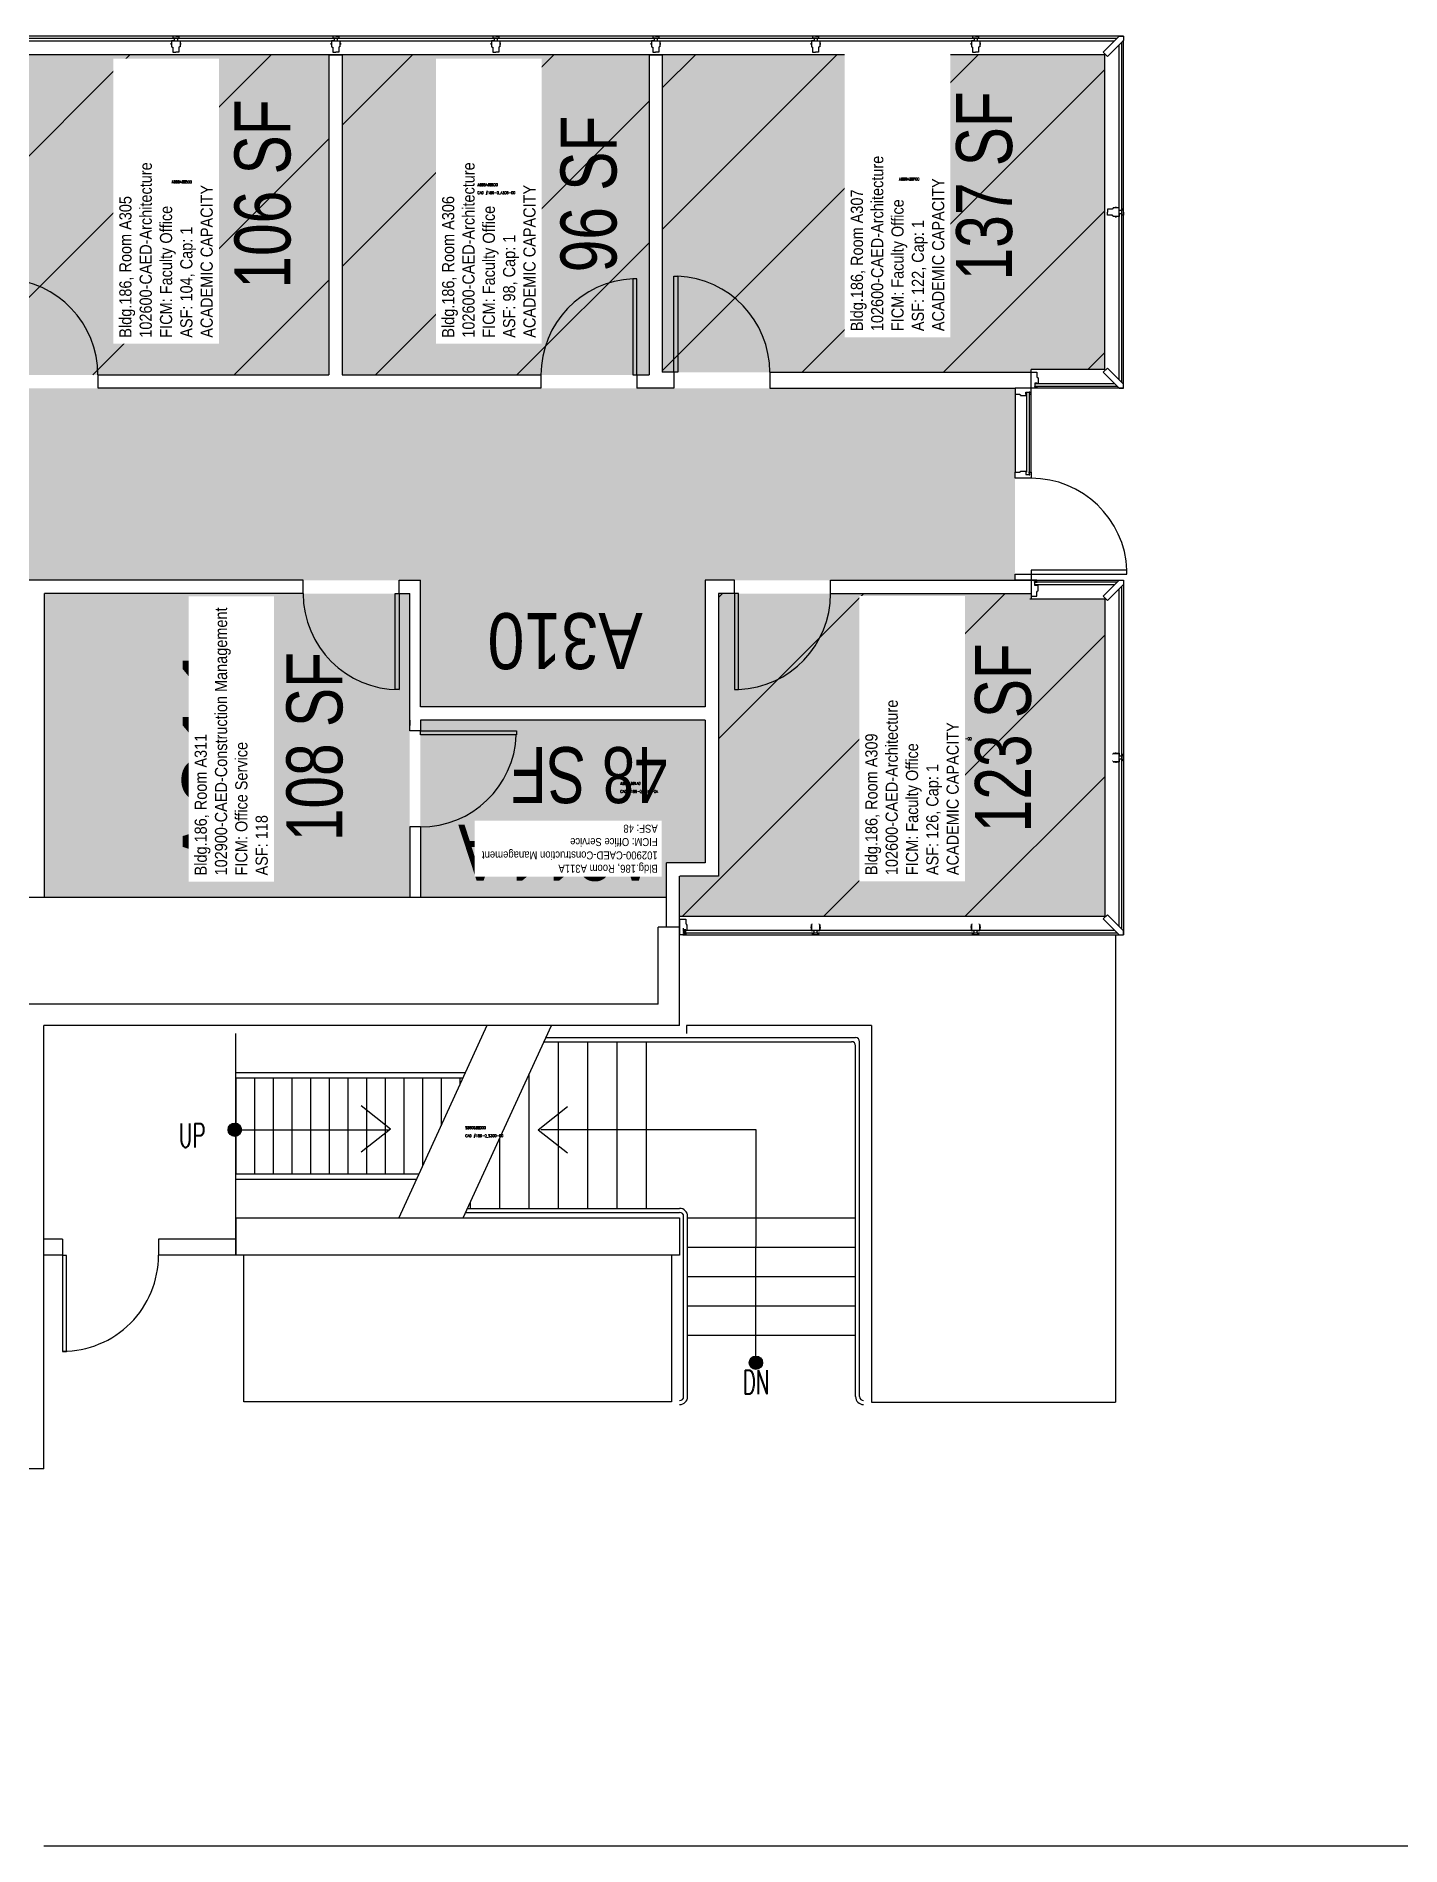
# Model space of a CAD drawing. Header units: inches. Extents: x -16 to 4862, y -246 to 5624.
# Drawn here: x 1912 to 2424, y 851 to 1530 of the extents above; entities that cross this region are included whole.
import ezdxf
from ezdxf.enums import TextEntityAlignment as Align

# ---------------------------------------------------------------- set-up
doc = ezdxf.new("R2010")
doc.units = ezdxf.units.IN
doc.header["$LTSCALE"] = 10
doc.header["$MEASUREMENT"] = 0
for name, color, linetype in [('A-DOOR', 2, 'CONTINUOUS'), ('A-FLOR', 3, 'CONTINUOUS'), ('A-GLAZ', 1, 'CONTINUOUS'), ('A-GLAZ-SILL', 2, 'CONTINUOUS'), ('A-IDEN-CNUM', 7, 'CONTINUOUS'), ('A-IDEN-RNUM', 7, 'CONTINUOUS'), ('A-IDEN-SNUM', 4, 'CONTINUOUS'), ('A-IDEN-TEXT', 4, 'CONTINUOUS'), ('A-IDEN-VNUM', 4, 'CONTINUOUS'), ('A-WALL', 5, 'CONTINUOUS'), ('AREA-TEXT', 3, 'CONTINUOUS'), ('Rooms-Capacity', 4, 'CONTINUOUS'), ('Rooms-Category-Color', 7, 'CONTINUOUS'), ('Rooms-College-Color', 7, 'CONTINUOUS'), ('Rooms-Department-Color', 7, 'CONTINUOUS'), ('Rooms-Division-Color', 7, 'CONTINUOUS'), ('Rooms-Information', 7, 'CONTINUOUS')]:
    doc.layers.add(name, color=color, linetype=linetype)
doc.styles.add('AREA', font='arial.ttf', dxfattribs={"width": 0.75, "height": 24})
doc.styles.add('NOTE', font='simplex.shx', dxfattribs={"width": 0.6})
doc.styles.add('ROOMSNUMBER', font='TXT.SHX', dxfattribs={"height": 1})
doc.styles.add('ROOMVNUMBER', font='arial.ttf', dxfattribs={"width": 0.85, "height": 30})

msp = doc.modelspace()

# ---------------------------------------------------------------- hatches: boundary and pattern name
at = {"layer": 'A-FLOR'}
h = msp.add_hatch(color=256, dxfattribs=at)
edge = h.paths.add_edge_path()
edge.add_arc((1986.27, 1119.63), 2.5, 0, 360)
h = msp.add_hatch(color=256, dxfattribs=at)
edge = h.paths.add_edge_path()
edge.add_arc((2181.74, 1032.27), 2.5, 0, 360)
at = {"layer": 'Rooms-Capacity'}
h = msp.add_hatch(dxfattribs=at)
h.set_pattern_fill('ANSI31', color=256, scale=300, style=0)
h.paths.add_polyline_path([(1894.64, 1402.63), (1894.64, 1522.63), (2021.64, 1522.63), (2021.64, 1402.63)])
h = msp.add_hatch(dxfattribs=at)
h.set_pattern_fill('ANSI31', color=256, scale=300, style=0)
h.paths.add_polyline_path([(2026.73, 1402.63), (2026.73, 1522.63), (2141.64, 1522.63), (2141.64, 1402.63)])
h = msp.add_hatch(dxfattribs=at)
h.set_pattern_fill('ANSI31', color=256, scale=300, style=0)
h.paths.add_polyline_path([(2146.64, 1522.64), (2146.64, 1403.63), (2284.93, 1403.6), (2284.93, 1404.63), (2312.64, 1404.63), (2312.64, 1522.64)])
h = msp.add_hatch(dxfattribs=at)
h.set_pattern_fill('ANSI31', color=256, scale=300, style=0)
h.paths.add_polyline_path([(2167.76, 1320.63), (2167.76, 1214.63), (2153.16, 1214.63), (2153.18, 1199.63), (2312.64, 1199.63), (2312.64, 1318.63), (2284.93, 1318.63), (2284.93, 1320.63)])
at = {"layer": 'Rooms-Category-Color', "true_color": 0xfa9ba3}
for points in [[(1894.64, 1402.63), (1894.64, 1522.63), (2021.64, 1522.63), (2021.64, 1402.63)], [(2026.73, 1402.63), (2026.73, 1522.63), (2141.64, 1522.63), (2141.64, 1402.63)], [(2146.64, 1522.64), (2146.64, 1403.63), (2284.93, 1403.6), (2284.93, 1404.63), (2312.64, 1404.63), (2312.64, 1522.64)], [(1914.89, 1320.63), (2051.89, 1320.63), (2051.89, 1206.63), (1914.89, 1206.63)], [(2167.76, 1320.63), (2167.76, 1214.63), (2153.16, 1214.63), (2153.18, 1199.63), (2312.64, 1199.63), (2312.64, 1318.63), (2284.93, 1318.63), (2284.93, 1320.63)], [(2055.89, 1273.12), (2055.89, 1206.63), (2148.2, 1206.63), (2148.2, 1219.63), (2162.76, 1219.63), (2162.76, 1273.12)]]:
    msp.add_hatch(color=241, dxfattribs=at).paths.add_polyline_path(points)
at = {"layer": 'Rooms-Category-Color', "true_color": 0xadadad}
msp.add_hatch(color=253, dxfattribs=at).paths.add_polyline_path([(1758.58, 1397.63), (1709.64, 1348.7), (1709.64, 1034.41), (1781.64, 1034.41), (1781.64, 1325.63), (2055.89, 1325.63), (2055.89, 1278.12), (2162.76, 1278.12), (2162.76, 1325.63), (2278.93, 1325.63), (2278.93, 1397.63)])
at = {"layer": 'Rooms-College-Color', "true_color": 0xe3f498}
for points in [[(1894.64, 1402.63), (1894.64, 1522.63), (2021.64, 1522.63), (2021.64, 1402.63)], [(2026.73, 1402.63), (2026.73, 1522.63), (2141.64, 1522.63), (2141.64, 1402.63)], [(2146.64, 1522.64), (2146.64, 1403.63), (2284.93, 1403.6), (2284.93, 1404.63), (2312.64, 1404.63), (2312.64, 1522.64)], [(1914.89, 1320.63), (2051.89, 1320.63), (2051.89, 1206.63), (1914.89, 1206.63)], [(2167.76, 1320.63), (2167.76, 1214.63), (2153.16, 1214.63), (2153.18, 1199.63), (2312.64, 1199.63), (2312.64, 1318.63), (2284.93, 1318.63), (2284.93, 1320.63)], [(2055.89, 1273.12), (2055.89, 1206.63), (2148.2, 1206.63), (2148.2, 1219.63), (2162.76, 1219.63), (2162.76, 1273.12)]]:
    msp.add_hatch(color=61, dxfattribs=at).paths.add_polyline_path(points)
at = {"layer": 'Rooms-College-Color', "true_color": 0xadadad}
msp.add_hatch(color=253, dxfattribs=at).paths.add_polyline_path([(1758.58, 1397.63), (1709.64, 1348.7), (1709.64, 1034.41), (1781.64, 1034.41), (1781.64, 1325.63), (2055.89, 1325.63), (2055.89, 1278.12), (2162.76, 1278.12), (2162.76, 1325.63), (2278.93, 1325.63), (2278.93, 1397.63)])
at = {"layer": 'Rooms-Department-Color', "true_color": 0xe3f498}
for points in [[(1894.64, 1402.63), (1894.64, 1522.63), (2021.64, 1522.63), (2021.64, 1402.63)], [(2026.73, 1402.63), (2026.73, 1522.63), (2141.64, 1522.63), (2141.64, 1402.63)], [(2146.64, 1522.64), (2146.64, 1403.63), (2284.93, 1403.6), (2284.93, 1404.63), (2312.64, 1404.63), (2312.64, 1522.64)], [(1914.89, 1320.63), (2051.89, 1320.63), (2051.89, 1206.63), (1914.89, 1206.63)], [(2167.76, 1320.63), (2167.76, 1214.63), (2153.16, 1214.63), (2153.18, 1199.63), (2312.64, 1199.63), (2312.64, 1318.63), (2284.93, 1318.63), (2284.93, 1320.63)], [(2055.89, 1273.12), (2055.89, 1206.63), (2148.2, 1206.63), (2148.2, 1219.63), (2162.76, 1219.63), (2162.76, 1273.12)]]:
    msp.add_hatch(color=61, dxfattribs=at).paths.add_polyline_path(points)
at = {"layer": 'Rooms-Department-Color', "true_color": 0xacacac}
msp.add_hatch(color=253, dxfattribs=at).paths.add_polyline_path([(1758.58, 1397.63), (1709.64, 1348.7), (1709.64, 1034.41), (1781.64, 1034.41), (1781.64, 1325.63), (2055.89, 1325.63), (2055.89, 1278.12), (2162.76, 1278.12), (2162.76, 1325.63), (2278.93, 1325.63), (2278.93, 1397.63)])
at = {"layer": 'Rooms-Division-Color', "true_color": 0xe3f498}
for points in [[(1894.64, 1402.63), (1894.64, 1522.63), (2021.64, 1522.63), (2021.64, 1402.63)], [(2026.73, 1402.63), (2026.73, 1522.63), (2141.64, 1522.63), (2141.64, 1402.63)], [(2146.64, 1522.64), (2146.64, 1403.63), (2284.93, 1403.6), (2284.93, 1404.63), (2312.64, 1404.63), (2312.64, 1522.64)], [(1914.89, 1320.63), (2051.89, 1320.63), (2051.89, 1206.63), (1914.89, 1206.63)], [(2167.76, 1320.63), (2167.76, 1214.63), (2153.16, 1214.63), (2153.18, 1199.63), (2312.64, 1199.63), (2312.64, 1318.63), (2284.93, 1318.63), (2284.93, 1320.63)], [(2055.89, 1273.12), (2055.89, 1206.63), (2148.2, 1206.63), (2148.2, 1219.63), (2162.76, 1219.63), (2162.76, 1273.12)]]:
    msp.add_hatch(color=61, dxfattribs=at).paths.add_polyline_path(points)
at = {"layer": 'Rooms-Division-Color', "true_color": 0xadadad}
msp.add_hatch(color=253, dxfattribs=at).paths.add_polyline_path([(1758.58, 1397.63), (1709.64, 1348.7), (1709.64, 1034.41), (1781.64, 1034.41), (1781.64, 1325.63), (2055.89, 1325.63), (2055.89, 1278.12), (2162.76, 1278.12), (2162.76, 1325.63), (2278.93, 1325.63), (2278.93, 1397.63)])

# ---------------------------------------------------------------- linework, layer by layer
at = {"layer": 'A-DOOR'}
for p, q in [((2137.1, 1438.63), (2135.6, 1438.63)), ((2135.6, 1438.63), (2135.6, 1402.63)), ((2137.1, 1402.63), (2137.1, 1438.63)), ((2150.96, 1403.63), (2150.96, 1439.63)), ((2150.96, 1439.63), (2152.46, 1439.63)), ((2152.46, 1439.63), (2152.46, 1403.63)), ((2135.6, 1402.63), (2137.1, 1402.63)), ((2152.46, 1403.63), (2150.96, 1403.63)), ((2320.93, 1329.39), (2284.93, 1329.39)), ((2284.93, 1329.39), (2284.93, 1327.89)), ((2284.93, 1327.89), (2320.93, 1327.89)), ((2320.93, 1327.89), (2320.93, 1329.39)), ((2046.41, 1284.63), (2046.41, 1320.63)), ((2046.41, 1320.63), (2047.91, 1320.63)), ((2047.91, 1320.63), (2047.91, 1284.63)), ((2173.76, 1320.63), (2173.76, 1284.63)), ((2175.26, 1320.63), (2173.76, 1320.63)), ((2175.26, 1284.63), (2175.26, 1320.63)), ((2047.91, 1284.63), (2046.41, 1284.63)), ((2173.76, 1284.63), (2175.26, 1284.63)), ((2055.89, 1269.12), (2091.89, 1269.12)), ((2055.89, 1267.62), (2055.89, 1269.12)), ((2091.89, 1269.12), (2091.89, 1267.62)), ((2091.89, 1267.62), (2055.89, 1267.62)), ((1921.64, 1072.51), (1921.64, 1036.51)), ((1923.14, 1072.51), (1921.64, 1072.51)), ((1923.14, 1036.51), (1923.14, 1072.51)), ((1921.64, 1036.51), (1923.14, 1036.51))]:
    msp.add_line(p, q, dxfattribs=at)
for centre, radius, start, end in [((1898.89, 1402.61), 36.06, 0.03997, 87.52228), ((2137.09, 1402.64), 35.99, 92.37406, 180.00622), ((2150.9, 1403.61), 36.06, 0.03759, 87.52466), ((2284.91, 1327.83), 36.06, 2.47772, 89.96003), ((2047.91, 1320.63), 36, 180, 270), ((2173.77, 1320.63), 35.99, 272.37205, 0.00823), ((2055.9, 1269.11), 35.99, 269.99378, 357.62594), ((1921.71, 1072.49), 35.94, 269.89954, 0.04294)]:
    msp.add_arc(centre, radius, start, end, dxfattribs=at)
at = {"layer": 'A-FLOR'}
for p, q in [((2316.62, 1192.63), (2316.62, 1017.4)), ((1986.64, 1086.63), (1986.64, 1155.63)), ((2080.87, 1158.63), (2047.78, 1086.63)), ((2071.97, 1086.63), (2105.07, 1158.63)), ((2103, 1154.13), (2219.14, 1154.13)), ((2225.14, 1158.63), (2155.65, 1158.63)), ((2155.65, 1158.63), (2155.65, 1155.63)), ((2225.14, 1158.63), (2225.14, 1017.4)), ((2102.31, 1152.63), (2217.64, 1152.63)), ((2107.64, 1090.13), (2107.64, 1152.63)), ((2118.64, 1090.13), (2118.64, 1152.63)), ((2129.64, 1090.13), (2129.64, 1152.63)), ((2140.64, 1090.13), (2140.64, 1152.63)), ((2219.14, 1019.55), (2219.14, 1151.13)), ((2220.64, 1019.55), (2220.64, 1152.63)), ((1986.64, 1141.13), (2072.83, 1141.13)), ((2096.64, 1090.13), (2096.64, 1140.3)), ((1986.64, 1139.13), (2071.91, 1139.13)), ((1986.64, 1139.13), (1986.64, 1103.13)), ((1993.64, 1139.13), (1993.64, 1103.13)), ((2000.64, 1139.13), (2000.64, 1103.13)), ((2007.64, 1139.13), (2007.64, 1103.13)), ((2014.64, 1139.13), (2014.64, 1103.13)), ((2021.64, 1139.13), (2021.64, 1103.13)), ((2028.64, 1139.13), (2028.64, 1103.13)), ((2035.64, 1139.13), (2035.64, 1103.13)), ((2042.64, 1139.13), (2042.64, 1103.13)), ((2049.64, 1139.13), (2049.64, 1103.13)), ((2056.64, 1139.13), (2056.64, 1105.92)), ((2063.64, 1139.13), (2063.64, 1121.1)), ((2070.64, 1139.13), (2070.64, 1136.38)), ((2044.64, 1119.88), (2033.64, 1128.58)), ((2100.01, 1119.63), (2111.01, 1128.33)), ((1986.64, 1119.63), (2044.33, 1119.63)), ((2044.64, 1119.88), (2033.64, 1111.18)), ((2100.01, 1119.63), (2111.01, 1110.93)), ((2181.78, 1119.63), (2101.04, 1119.63)), ((2181.74, 1032.27), (2181.78, 1119.63)), ((2085.64, 1090.13), (2085.64, 1116.5)), ((1986.64, 1103.13), (2055.33, 1103.13)), ((1986.64, 1101.13), (2054.41, 1101.13)), ((2074.64, 1090.13), (2074.64, 1092.47)), ((1986.64, 1086.63), (1986.64, 1072.63)), ((2072.89, 1088.63), (2153.14, 1088.63)), ((2073.57, 1090.13), (2153.14, 1090.13)), ((2154.64, 1019.55), (2154.64, 1087.13)), ((2156.14, 1019.55), (2156.14, 1087.13)), ((2156.14, 1086.63), (2219.14, 1086.63)), ((1989.65, 1017.63), (1989.64, 1072.63)), ((2150.14, 1072.63), (2150.14, 1017.63)), ((2156.14, 1075.63), (2219.14, 1075.63)), ((2156.14, 1064.63), (2219.14, 1064.63)), ((2156.14, 1053.63), (2219.14, 1053.63)), ((2156.14, 1042.63), (2219.14, 1042.63)), ((2150.14, 1017.63), (1989.65, 1017.63)), ((2225.14, 1017.4), (2316.62, 1017.4)), ((1914.64, 851.12), (2447.67, 851.12))]:
    msp.add_line(p, q, dxfattribs=at)
for centre in [(1986.27, 1119.63), (2181.74, 1032.27)]:
    msp.add_circle(centre, 2.5, dxfattribs=at)
for centre, radius, start, end in [((2219.14, 1152.63), 1.5, 0, 90), ((2217.64, 1151.13), 1.5, 0, 90), ((2153.14, 1087.13), 3, 360, 90), ((2153.14, 1087.13), 1.5, 360, 90), ((2153.14, 1019.55), 1.5, 270, 360), ((2153.14, 1019.55), 3, 270, 360), ((2222.14, 1019.55), 3, 180, 270), ((2222.14, 1019.55), 1.5, 180, 270)]:
    msp.add_arc(centre, radius, start, end, dxfattribs=at)
at = {"layer": 'A-GLAZ'}
for p, q in [((2319.61, 1529.63), (1555.65, 1529.63)), ((1555.65, 1527.98), (2316.27, 1527.9)), ((2319.64, 1397.63), (2319.64, 1528.12)), ((2312.64, 1522.64), (1906.64, 1522.63)), ((2312.64, 1404.63), (2312.64, 1522.64)), ((2317.96, 1400.9), (2317.96, 1526.39)), ((2312.64, 1404.63), (2284.93, 1404.63)), ((2316.38, 1399.3), (2286.38, 1399.3)), ((2278.93, 1395.37), (2278.93, 1366.15)), ((2283.24, 1396.18), (2283.24, 1366.63)), ((2319.64, 1397.63), (2284.93, 1397.63)), ((2284.93, 1366.15), (2284.93, 1395.37)), ((2284.48, 1325.63), (2319.64, 1325.63)), ((2316.38, 1323.96), (2286.38, 1323.96)), ((2319.64, 1325.63), (2319.64, 1192.63)), ((2284.48, 1318.63), (2312.64, 1318.63)), ((2312.64, 1318.63), (2312.64, 1199.63)), ((2317.96, 1195.9), (2317.96, 1322.36)), ((2153.18, 1199.63), (2312.64, 1199.63)), ((2316.37, 1194.31), (2154.32, 1194.31)), ((2154.32, 1192.63), (2319.64, 1192.63))]:
    msp.add_line(p, q, dxfattribs=at)
at = {"layer": 'A-GLAZ-SILL'}
for p, q in [((1555.65, 1528.98), (2317.27, 1528.9)), ((2318.96, 1399.9), (2318.96, 1527.39)), ((2317.38, 1398.3), (2286.25, 1398.3)), ((2284.24, 1395.27), (2284.24, 1366.25)), ((2317.38, 1324.96), (2286.25, 1324.96)), ((2318.96, 1194.9), (2318.96, 1323.36)), ((2317.37, 1193.31), (2154.32, 1193.31))]:
    msp.add_line(p, q, dxfattribs=at)
at = {"layer": 'A-WALL'}
for p, q in [((1963.02, 1529.63), (1963.02, 1528.95)), ((1965.27, 1529.63), (1963.02, 1529.63)), ((1965.27, 1528.95), (1963.02, 1528.95)), ((1963.55, 1528.95), (1963.55, 1527.95)), ((1964.73, 1528.95), (1964.73, 1527.95)), ((1965.27, 1529.63), (1965.27, 1528.95)), ((1965.73, 1527.95), (1965.73, 1525.69)), ((1965.73, 1526.73), (1966.11, 1526.73)), ((2023.02, 1529.63), (2023.02, 1528.95)), ((2025.27, 1529.63), (2023.02, 1529.63)), ((2025.27, 1528.95), (2023.02, 1528.95)), ((2023.55, 1528.95), (2023.55, 1527.95)), ((2024.73, 1528.95), (2024.73, 1527.95)), ((2025.27, 1529.63), (2025.27, 1528.95)), ((2025.73, 1527.95), (2025.73, 1525.69)), ((2025.73, 1526.73), (2026.11, 1526.73)), ((2083.02, 1529.63), (2083.02, 1528.95)), ((2085.27, 1529.63), (2083.02, 1529.63)), ((2085.27, 1528.95), (2083.02, 1528.95)), ((2083.55, 1528.95), (2083.55, 1527.95)), ((2084.73, 1528.95), (2084.73, 1527.95)), ((2085.27, 1529.63), (2085.27, 1528.95)), ((2085.73, 1527.95), (2085.73, 1525.69)), ((2085.73, 1526.73), (2086.11, 1526.73)), ((2143.02, 1529.63), (2143.02, 1528.95)), ((2145.27, 1529.63), (2143.02, 1529.63)), ((2145.27, 1528.95), (2143.02, 1528.95)), ((2143.55, 1528.95), (2143.55, 1527.95)), ((2144.73, 1528.95), (2144.73, 1527.95)), ((2145.27, 1529.63), (2145.27, 1528.95)), ((2145.73, 1527.95), (2145.73, 1525.69)), ((2145.73, 1526.73), (2146.11, 1526.73)), ((2203.02, 1529.63), (2203.02, 1528.95)), ((2205.27, 1529.63), (2203.02, 1529.63)), ((2205.27, 1528.95), (2203.02, 1528.95)), ((2203.55, 1528.95), (2203.55, 1527.95)), ((2204.73, 1528.95), (2204.73, 1527.95)), ((2205.27, 1529.63), (2205.27, 1528.95)), ((2205.73, 1527.95), (2205.73, 1525.69)), ((2205.73, 1526.73), (2206.11, 1526.73)), ((2263.02, 1529.63), (2263.02, 1528.95)), ((2265.27, 1529.63), (2263.02, 1529.63)), ((2265.27, 1528.95), (2263.02, 1528.95)), ((2263.55, 1528.95), (2263.55, 1527.95)), ((2264.73, 1528.95), (2264.73, 1527.95)), ((2265.27, 1529.63), (2265.27, 1528.95)), ((2265.73, 1527.95), (2265.73, 1525.69)), ((2265.73, 1526.73), (2266.11, 1526.73)), ((1965.48, 1525.59), (1965.48, 1525.47)), ((2021.64, 1402.63), (2021.64, 1522.63)), ((2021.64, 1522.63), (2026.73, 1522.63)), ((2025.48, 1525.59), (2025.48, 1525.47)), ((2026.73, 1402.63), (2026.73, 1522.63)), ((2085.48, 1525.59), (2085.48, 1525.47)), ((2141.64, 1522.64), (2141.64, 1402.63)), ((2141.64, 1522.64), (2146.64, 1522.64)), ((2145.48, 1525.59), (2145.48, 1525.47)), ((2146.64, 1522.64), (2146.64, 1403.63)), ((2205.48, 1525.59), (2205.48, 1525.47)), ((2265.48, 1525.59), (2265.48, 1525.47)), ((2315.6, 1462.3), (2315.48, 1462.3)), ((2317.96, 1462.05), (2315.7, 1462.05)), ((2316.74, 1462.05), (2316.74, 1461.67)), ((2318.96, 1464.22), (2317.96, 1464.22)), ((2318.96, 1463.05), (2317.96, 1463.05)), ((2319.64, 1464.76), (2318.96, 1464.76)), ((2318.96, 1462.51), (2318.96, 1464.76)), ((2319.64, 1462.51), (2318.96, 1462.51)), ((2319.64, 1462.51), (2319.64, 1464.76)), ((2284.93, 1397.63), (2284.93, 1404.63)), ((1934.95, 1402.63), (1934.95, 1397.63)), ((1934.95, 1402.63), (2021.52, 1402.63)), ((2026.6, 1402.63), (2101.1, 1402.63)), ((2101.1, 1402.63), (2101.1, 1397.63)), ((2137.1, 1402.63), (2137.1, 1397.64)), ((2137.1, 1402.63), (2141.64, 1402.63)), ((2150.96, 1403.63), (2146.64, 1403.63)), ((2150.96, 1403.63), (2150.96, 1397.63)), ((2186.96, 1403.63), (2186.96, 1397.63)), ((2186.96, 1403.63), (2284.93, 1403.63)), ((2101.1, 1397.63), (1935.04, 1397.63)), ((2150.96, 1397.63), (2137.1, 1397.63)), ((2186.96, 1397.63), (2278.93, 1397.63)), ((2011.89, 1325.63), (1830.25, 1325.63)), ((2011.89, 1320.63), (2011.89, 1325.63)), ((2047.89, 1320.63), (2047.89, 1325.63)), ((2047.89, 1325.63), (2055.89, 1325.63)), ((2055.89, 1278.12), (2055.89, 1325.63)), ((2173.76, 1325.63), (2162.76, 1325.63)), ((2162.76, 1325.63), (2162.76, 1278.12)), ((2173.76, 1320.63), (2173.76, 1325.63)), ((2209.76, 1320.63), (2209.76, 1325.63)), ((2209.76, 1325.63), (2284.48, 1325.63)), ((2284.93, 1325.63), (2284.93, 1318.63)), ((1914.89, 1206.63), (1914.89, 1320.63)), ((2011.89, 1320.63), (1914.89, 1320.63)), ((2047.89, 1320.63), (2051.89, 1320.63)), ((2051.89, 1269.12), (2051.89, 1320.63)), ((2167.76, 1320.63), (2167.76, 1214.63)), ((2173.76, 1320.63), (2167.76, 1320.63)), ((2209.76, 1320.63), (2284.93, 1320.63)), ((2162.76, 1278.12), (2055.89, 1278.12)), ((2051.89, 1273.12), (2051.89, 1271.12)), ((2055.89, 1269.12), (2051.89, 1269.12)), ((2055.89, 1273.12), (2055.89, 1271.12)), ((2162.76, 1273.12), (2055.89, 1273.12)), ((2055.89, 1273.12), (2055.89, 1269.12)), ((2162.76, 1273.12), (2162.76, 1219.63)), ((2315.6, 1260.47), (2315.48, 1260.47)), ((2315.6, 1260.47), (2315.48, 1260.47)), ((2315.6, 1257.79), (2315.48, 1257.79)), ((2315.6, 1257.79), (2315.48, 1257.79)), ((2316.77, 1260.72), (2316.77, 1261.09)), ((2316.77, 1260.72), (2316.77, 1261.09)), ((2316.77, 1260.72), (2316.77, 1261.09)), ((2316.77, 1260.72), (2316.77, 1261.09)), ((2316.77, 1260.72), (2316.77, 1261.09)), ((2316.77, 1260.72), (2316.77, 1261.09)), ((2316.77, 1257.54), (2316.77, 1257.17)), ((2316.77, 1257.54), (2316.77, 1257.17)), ((2316.77, 1257.54), (2316.77, 1257.17)), ((2316.77, 1257.54), (2316.77, 1257.17)), ((2316.77, 1257.54), (2316.77, 1257.17)), ((2316.77, 1257.54), (2316.77, 1257.17)), ((2317.95, 1260.75), (2317.83, 1260.72)), ((2317.83, 1260.72), (2317.95, 1260.75)), ((2317.95, 1260.75), (2317.83, 1260.72)), ((2317.83, 1260.72), (2317.95, 1260.75)), ((2317.83, 1257.54), (2317.95, 1257.51)), ((2317.83, 1257.54), (2317.95, 1257.51)), ((2317.95, 1257.51), (2317.83, 1257.54)), ((2317.95, 1257.51), (2317.83, 1257.54)), ((2317.95, 1259.72), (2317.95, 1260.75)), ((2317.95, 1260.75), (2317.95, 1259.72)), ((2317.95, 1259.72), (2317.95, 1260.75)), ((2317.95, 1260.75), (2317.95, 1259.72)), ((2318.95, 1259.73), (2317.95, 1259.72)), ((2318.95, 1259.73), (2317.95, 1259.72)), ((2318.95, 1259.72), (2317.95, 1259.72)), ((2318.95, 1259.72), (2317.95, 1259.72)), ((2318.95, 1258.54), (2317.95, 1258.54)), ((2317.95, 1257.51), (2317.95, 1258.54)), ((2317.95, 1258.54), (2317.95, 1257.51)), ((2317.95, 1257.51), (2317.95, 1258.54)), ((2317.95, 1258.54), (2317.95, 1257.51)), ((2318.95, 1258.54), (2317.95, 1258.54)), ((2318.95, 1258.54), (2317.95, 1258.54)), ((2318.95, 1258.54), (2317.95, 1258.54)), ((2318.95, 1259.73), (2318.95, 1260.35)), ((2318.95, 1260.35), (2319.14, 1260.26)), ((2318.95, 1259.73), (2318.95, 1260.35)), ((2318.95, 1260.35), (2319.14, 1260.26)), ((2318.95, 1260.26), (2318.95, 1259.73)), ((2319.14, 1260.26), (2318.95, 1260.26)), ((2318.95, 1260.26), (2318.95, 1259.73)), ((2319.14, 1260.26), (2318.95, 1260.26)), ((2318.95, 1258.54), (2318.95, 1257.91)), ((2318.95, 1258.01), (2318.95, 1258.54)), ((2318.95, 1258.54), (2318.95, 1257.91)), ((2318.95, 1258.01), (2318.95, 1258.54)), ((2318.95, 1257.91), (2319.14, 1258.01)), ((2319.14, 1258.01), (2318.95, 1258.01)), ((2318.95, 1257.91), (2319.14, 1258.01)), ((2319.14, 1258.01), (2318.95, 1258.01)), ((2319.62, 1260.26), (2319.14, 1260.26)), ((2319.14, 1260.26), (2319.31, 1260.26)), ((2319.62, 1260.26), (2319.14, 1260.26)), ((2319.14, 1260.26), (2319.31, 1260.26)), ((2319.14, 1258.01), (2319.31, 1258.01)), ((2319.62, 1258.01), (2319.14, 1258.01)), ((2319.14, 1258.01), (2319.31, 1258.01)), ((2319.62, 1258.01), (2319.14, 1258.01)), ((2319.31, 1260.26), (2319.62, 1260.08)), ((2319.31, 1260.26), (2319.62, 1260.08)), ((2319.31, 1258.01), (2319.62, 1258.19)), ((2319.31, 1258.01), (2319.62, 1258.19)), ((2319.62, 1258.19), (2319.62, 1260.26)), ((2319.62, 1258.19), (2319.62, 1260.26)), ((2319.62, 1260.08), (2319.62, 1258.01)), ((2319.62, 1260.08), (2319.62, 1258.01)), ((2055.89, 1233.12), (2051.89, 1233.12)), ((2051.89, 1233.12), (2051.89, 1206.63)), ((2055.89, 1233.12), (2055.89, 1206.63)), ((2162.76, 1219.63), (2148.2, 1219.63)), ((2148.2, 1195.62), (2148.2, 1219.63)), ((2153.14, 1158.63), (2153.14, 1214.63)), ((2167.76, 1214.63), (2153.16, 1214.63)), ((2148.2, 1206.63), (1908.89, 1206.63)), ((2145.14, 1166.63), (2145.14, 1195.62)), ((2153.2, 1195.62), (2145.14, 1195.62)), ((2154.64, 1193.91), (2154.64, 1195.16)), ((2202.55, 1195.48), (2202.18, 1195.48)), ((2202.55, 1195.48), (2202.18, 1195.48)), ((2202.55, 1195.48), (2202.18, 1195.48)), ((2202.55, 1195.48), (2202.18, 1195.48)), ((2202.55, 1195.48), (2202.18, 1195.48)), ((2202.55, 1195.48), (2202.18, 1195.48)), ((2202.52, 1194.3), (2202.55, 1194.42)), ((2202.55, 1194.42), (2202.52, 1194.3)), ((2202.52, 1194.3), (2202.55, 1194.42)), ((2202.55, 1194.42), (2202.52, 1194.3)), ((2203.55, 1194.3), (2202.52, 1194.3)), ((2202.52, 1194.3), (2203.55, 1194.3)), ((2203.55, 1194.3), (2202.52, 1194.3)), ((2202.52, 1194.3), (2203.55, 1194.3)), ((2202.8, 1196.65), (2202.8, 1196.77)), ((2202.8, 1196.65), (2202.8, 1196.77)), ((2203.55, 1193.3), (2203.55, 1194.3)), ((2203.55, 1193.3), (2203.55, 1194.3)), ((2203.55, 1193.3), (2203.55, 1194.3)), ((2203.55, 1193.3), (2203.55, 1194.3)), ((2204.74, 1193.3), (2204.73, 1194.3)), ((2205.76, 1194.3), (2204.73, 1194.3)), ((2204.73, 1194.3), (2205.76, 1194.3)), ((2205.76, 1194.3), (2204.73, 1194.3)), ((2204.73, 1194.3), (2205.76, 1194.3)), ((2204.73, 1193.3), (2204.73, 1194.3)), ((2204.74, 1193.3), (2204.73, 1194.3)), ((2204.73, 1193.3), (2204.73, 1194.3)), ((2205.48, 1196.65), (2205.48, 1196.77)), ((2205.48, 1196.65), (2205.48, 1196.77)), ((2205.73, 1195.48), (2206.11, 1195.48)), ((2205.73, 1195.48), (2206.11, 1195.48)), ((2205.73, 1195.48), (2206.11, 1195.48)), ((2205.73, 1195.48), (2206.11, 1195.48)), ((2205.73, 1195.48), (2206.11, 1195.48)), ((2205.73, 1195.48), (2206.11, 1195.48)), ((2205.73, 1194.42), (2205.76, 1194.3)), ((2205.73, 1194.42), (2205.76, 1194.3)), ((2205.76, 1194.3), (2205.73, 1194.42)), ((2205.76, 1194.3), (2205.73, 1194.42)), ((2262.55, 1195.5), (2262.18, 1195.51)), ((2262.55, 1195.5), (2262.18, 1195.51)), ((2262.55, 1195.5), (2262.18, 1195.51)), ((2262.55, 1195.5), (2262.18, 1195.51)), ((2262.55, 1195.5), (2262.18, 1195.5)), ((2262.55, 1195.5), (2262.18, 1195.5)), ((2262.52, 1194.32), (2262.55, 1194.44)), ((2262.52, 1194.32), (2262.55, 1194.44)), ((2262.55, 1194.44), (2262.52, 1194.32)), ((2262.55, 1194.44), (2262.52, 1194.32)), ((2263.55, 1194.32), (2262.52, 1194.32)), ((2262.52, 1194.32), (2263.55, 1194.32)), ((2263.55, 1194.32), (2262.52, 1194.32)), ((2262.52, 1194.32), (2263.55, 1194.32)), ((2262.8, 1196.67), (2262.8, 1196.79)), ((2262.8, 1196.67), (2262.8, 1196.79)), ((2263.55, 1193.32), (2263.55, 1194.32)), ((2263.55, 1193.32), (2263.55, 1194.32)), ((2263.55, 1193.32), (2263.55, 1194.32)), ((2263.55, 1193.32), (2263.55, 1194.32)), ((2265.76, 1194.32), (2264.73, 1194.32)), ((2264.74, 1193.32), (2264.73, 1194.32)), ((2264.73, 1193.32), (2264.73, 1194.32)), ((2264.73, 1194.32), (2265.76, 1194.32)), ((2265.76, 1194.32), (2264.73, 1194.32)), ((2264.74, 1193.32), (2264.73, 1194.32)), ((2264.73, 1193.32), (2264.73, 1194.32)), ((2264.73, 1194.32), (2265.76, 1194.32)), ((2265.48, 1196.67), (2265.48, 1196.79)), ((2265.48, 1196.67), (2265.48, 1196.79)), ((2265.73, 1195.5), (2266.11, 1195.51)), ((2265.73, 1195.5), (2266.11, 1195.51)), ((2265.73, 1195.5), (2266.11, 1195.51)), ((2265.73, 1195.5), (2266.11, 1195.51)), ((2265.73, 1195.5), (2266.11, 1195.5)), ((2265.73, 1195.5), (2266.11, 1195.5)), ((2265.73, 1194.44), (2265.76, 1194.32)), ((2265.76, 1194.32), (2265.73, 1194.44)), ((2265.73, 1194.44), (2265.76, 1194.32)), ((2265.76, 1194.32), (2265.73, 1194.44)), ((2154.52, 1193.91), (2154.64, 1193.91)), ((2154.89, 1193.88), (2155.52, 1193.88)), ((2155.43, 1193.88), (2154.89, 1193.88)), ((2154.89, 1193.88), (2155.52, 1193.88)), ((2155.43, 1193.88), (2154.89, 1193.88)), ((2203.55, 1193.3), (2202.92, 1193.3)), ((2202.92, 1193.3), (2203.02, 1193.11)), ((2203.55, 1193.3), (2202.92, 1193.3)), ((2202.92, 1193.3), (2203.02, 1193.11)), ((2203.02, 1193.3), (2203.55, 1193.3)), ((2203.02, 1193.11), (2203.02, 1193.3)), ((2203.02, 1193.3), (2203.55, 1193.3)), ((2203.02, 1193.11), (2203.02, 1193.3)), ((2203.02, 1192.63), (2203.02, 1193.11)), ((2203.02, 1193.11), (2203.02, 1192.94)), ((2203.02, 1192.63), (2203.02, 1193.11)), ((2203.02, 1193.11), (2203.02, 1192.94)), ((2203.02, 1192.94), (2203.2, 1192.63)), ((2203.02, 1192.94), (2203.2, 1192.63)), ((2205.09, 1192.63), (2203.02, 1192.63)), ((2205.09, 1192.63), (2203.02, 1192.63)), ((2203.2, 1192.63), (2205.27, 1192.63)), ((2203.2, 1192.63), (2205.27, 1192.63)), ((2204.74, 1193.3), (2205.36, 1193.3)), ((2205.27, 1193.3), (2204.74, 1193.3)), ((2204.74, 1193.3), (2205.36, 1193.3)), ((2205.27, 1193.3), (2204.74, 1193.3)), ((2205.27, 1192.94), (2205.09, 1192.63)), ((2205.27, 1192.94), (2205.09, 1192.63)), ((2205.36, 1193.3), (2205.27, 1193.11)), ((2205.27, 1193.11), (2205.27, 1193.3)), ((2205.36, 1193.3), (2205.27, 1193.11)), ((2205.27, 1193.11), (2205.27, 1193.3)), ((2205.27, 1193.11), (2205.27, 1192.94)), ((2205.27, 1192.63), (2205.27, 1193.11)), ((2205.27, 1193.11), (2205.27, 1192.94)), ((2205.27, 1192.63), (2205.27, 1193.11)), ((2262.92, 1193.32), (2263.02, 1193.13)), ((2263.55, 1193.32), (2262.92, 1193.32)), ((2262.92, 1193.32), (2263.02, 1193.13)), ((2263.55, 1193.32), (2262.92, 1193.32)), ((2263.02, 1193.13), (2263.02, 1193.32)), ((2263.02, 1193.32), (2263.55, 1193.32)), ((2263.02, 1193.13), (2263.02, 1193.32)), ((2263.02, 1193.32), (2263.55, 1193.32)), ((2263.02, 1192.65), (2263.02, 1193.13)), ((2263.02, 1193.13), (2263.02, 1192.96)), ((2263.02, 1192.65), (2263.02, 1193.13)), ((2263.02, 1193.13), (2263.02, 1192.96)), ((2263.02, 1192.96), (2263.2, 1192.65)), ((2263.02, 1192.96), (2263.2, 1192.65)), ((2265.09, 1192.65), (2263.02, 1192.65)), ((2265.09, 1192.65), (2263.02, 1192.65)), ((2263.2, 1192.65), (2265.27, 1192.65)), ((2263.2, 1192.65), (2265.27, 1192.65)), ((2264.74, 1193.32), (2265.36, 1193.32)), ((2265.27, 1193.32), (2264.74, 1193.32)), ((2264.74, 1193.32), (2265.36, 1193.32)), ((2265.27, 1193.32), (2264.74, 1193.32)), ((2265.27, 1192.96), (2265.09, 1192.65)), ((2265.27, 1192.96), (2265.09, 1192.65)), ((2265.36, 1193.32), (2265.27, 1193.13)), ((2265.27, 1193.13), (2265.27, 1193.32)), ((2265.36, 1193.32), (2265.27, 1193.13)), ((2265.27, 1193.13), (2265.27, 1193.32)), ((2265.27, 1193.13), (2265.27, 1192.96)), ((2265.27, 1192.65), (2265.27, 1193.13)), ((2265.27, 1193.13), (2265.27, 1192.96)), ((2265.27, 1192.65), (2265.27, 1193.13)), ((2145.14, 1166.63), (1906.64, 1166.63)), ((2153.14, 1158.63), (1914.64, 1158.63)), ((1914.64, 1075.52), (1914.64, 1158.63)), ((1986.64, 1086.63), (1986.64, 1072.63)), ((1986.64, 1086.63), (2153.14, 1086.63)), ((1986.64, 1072.63), (1986.64, 1086.63)), ((2153.14, 1086.63), (2153.14, 1072.63)), ((1921.64, 1078.63), (1914.64, 1078.63)), ((1914.64, 992.41), (1914.64, 1075.52)), ((1921.64, 1072.63), (1914.64, 1072.63)), ((1921.64, 1078.63), (1921.64, 1072.63)), ((1986.64, 1078.63), (1957.64, 1078.63)), ((1957.64, 1078.63), (1957.64, 1072.63)), ((1986.64, 1072.63), (1957.64, 1072.63)), ((2153.14, 1072.63), (1986.64, 1072.63)), ((1914.64, 992.41), (1902.65, 992.41))]:
    msp.add_line(p, q, dxfattribs=at)
for points in [[(1964.14, 1529.63), (1963.02, 1529.63), (1963.02, 1528.95), (1963.55, 1528.95), (1963.55, 1527.95), (1962.55, 1527.94), (1962.55, 1526.73), (1962.18, 1526.73), (1962.55, 1526.73), (1962.55, 1525.69), (1962.8, 1525.69), (1962.8, 1525.47), (1963.02, 1525.47), (1963.02, 1523.63), (1964.14, 1523.63)], [(1964.14, 1529.63), (1965.27, 1529.63), (1965.27, 1528.95), (1964.73, 1528.95), (1964.73, 1527.95), (1965.74, 1527.94), (1965.73, 1526.73), (1966.11, 1526.73), (1965.73, 1526.73), (1965.73, 1525.69), (1965.48, 1525.69), (1965.48, 1525.47), (1965.27, 1525.47), (1965.27, 1523.63), (1964.14, 1523.63)], [(2024.14, 1529.63), (2023.02, 1529.63), (2023.02, 1528.95), (2023.55, 1528.95), (2023.55, 1527.95), (2022.55, 1527.94), (2022.55, 1526.73), (2022.18, 1526.73), (2022.55, 1526.73), (2022.55, 1525.69), (2022.8, 1525.69), (2022.8, 1525.47), (2023.02, 1525.47), (2023.02, 1523.63), (2024.14, 1523.63)], [(2024.14, 1529.63), (2025.27, 1529.63), (2025.27, 1528.95), (2024.73, 1528.95), (2024.73, 1527.95), (2025.74, 1527.94), (2025.73, 1526.73), (2026.11, 1526.73), (2025.73, 1526.73), (2025.73, 1525.69), (2025.48, 1525.69), (2025.48, 1525.47), (2025.27, 1525.47), (2025.27, 1523.63), (2024.14, 1523.63)], [(2084.14, 1529.63), (2083.02, 1529.63), (2083.02, 1528.95), (2083.55, 1528.95), (2083.55, 1527.95), (2082.55, 1527.94), (2082.55, 1526.73), (2082.18, 1526.73), (2082.55, 1526.73), (2082.55, 1525.69), (2082.8, 1525.69), (2082.8, 1525.47), (2083.02, 1525.47), (2083.02, 1523.63), (2084.14, 1523.63)], [(2084.14, 1529.63), (2085.27, 1529.63), (2085.27, 1528.95), (2084.73, 1528.95), (2084.73, 1527.95), (2085.74, 1527.94), (2085.73, 1526.73), (2086.11, 1526.73), (2085.73, 1526.73), (2085.73, 1525.69), (2085.48, 1525.69), (2085.48, 1525.47), (2085.27, 1525.47), (2085.27, 1523.63), (2084.14, 1523.63)], [(2144.14, 1529.63), (2143.02, 1529.63), (2143.02, 1528.95), (2143.55, 1528.95), (2143.55, 1527.95), (2142.55, 1527.94), (2142.55, 1526.73), (2142.18, 1526.73), (2142.55, 1526.73), (2142.55, 1525.69), (2142.8, 1525.69), (2142.8, 1525.47), (2143.02, 1525.47), (2143.02, 1523.63), (2144.14, 1523.63)], [(2144.14, 1529.63), (2145.27, 1529.63), (2145.27, 1528.95), (2144.73, 1528.95), (2144.73, 1527.95), (2145.74, 1527.94), (2145.73, 1526.73), (2146.11, 1526.73), (2145.73, 1526.73), (2145.73, 1525.69), (2145.48, 1525.69), (2145.48, 1525.47), (2145.27, 1525.47), (2145.27, 1523.63), (2144.14, 1523.63)], [(2204.14, 1529.63), (2203.02, 1529.63), (2203.02, 1528.95), (2203.55, 1528.95), (2203.55, 1527.95), (2202.55, 1527.94), (2202.55, 1526.73), (2202.18, 1526.73), (2202.55, 1526.73), (2202.55, 1525.69), (2202.8, 1525.69), (2202.8, 1525.47), (2203.02, 1525.47), (2203.02, 1523.63), (2204.14, 1523.63)], [(2204.14, 1529.63), (2205.27, 1529.63), (2205.27, 1528.95), (2204.73, 1528.95), (2204.73, 1527.95), (2205.74, 1527.94), (2205.73, 1526.73), (2206.11, 1526.73), (2205.73, 1526.73), (2205.73, 1525.69), (2205.48, 1525.69), (2205.48, 1525.47), (2205.27, 1525.47), (2205.27, 1523.63), (2204.14, 1523.63)], [(2264.14, 1529.63), (2263.02, 1529.63), (2263.02, 1528.95), (2263.55, 1528.95), (2263.55, 1527.95), (2262.55, 1527.94), (2262.55, 1526.73), (2262.18, 1526.73), (2262.55, 1526.73), (2262.55, 1525.69), (2262.8, 1525.69), (2262.8, 1525.47), (2263.02, 1525.47), (2263.02, 1523.63), (2264.14, 1523.63)], [(2264.14, 1529.63), (2265.27, 1529.63), (2265.27, 1528.95), (2264.73, 1528.95), (2264.73, 1527.95), (2265.74, 1527.94), (2265.73, 1526.73), (2266.11, 1526.73), (2265.73, 1526.73), (2265.73, 1525.69), (2265.48, 1525.69), (2265.48, 1525.47), (2265.27, 1525.47), (2265.27, 1523.63), (2264.14, 1523.63)], [(2318.02, 1529.63), (2319.61, 1529.63), (2319.61, 1528.04), (2313.61, 1522.04), (2312.02, 1523.63), (2318.02, 1529.63)], [(2319.64, 1463.63), (2319.64, 1464.76), (2318.96, 1464.76), (2318.96, 1464.22), (2317.96, 1464.22), (2317.95, 1465.23), (2316.74, 1465.22), (2316.74, 1465.6), (2316.74, 1465.22), (2315.7, 1465.22), (2315.7, 1464.97), (2315.48, 1464.97), (2315.48, 1464.76), (2313.64, 1464.76), (2313.64, 1463.63)], [(2319.64, 1463.63), (2319.64, 1462.51), (2318.96, 1462.51), (2318.96, 1463.05), (2317.96, 1463.05), (2317.95, 1462.04), (2316.74, 1462.05), (2316.74, 1461.67), (2316.74, 1462.05), (2315.7, 1462.05), (2315.7, 1462.3), (2315.48, 1462.3), (2315.48, 1462.51), (2313.64, 1462.51), (2313.64, 1463.63)], [(2318.05, 1397.63), (2319.64, 1397.63), (2319.64, 1399.22), (2313.64, 1405.22), (2312.05, 1403.63), (2318.05, 1397.63)], [(2318.05, 1325.63), (2319.64, 1325.63), (2319.64, 1324.04), (2313.64, 1318.04), (2312.05, 1319.63), (2318.05, 1325.63)], [(2318.05, 1192.63), (2319.64, 1192.63), (2319.64, 1194.22), (2313.64, 1200.22), (2312.05, 1198.63), (2318.05, 1192.63)]]:
    msp.add_lwpolyline(points, dxfattribs=at)
for points in [[(2287.24, 1399.44), (2287.24, 1399.57), (2286.38, 1399.57), (2286.38, 1398.95), (2286.38, 1398.32), (2286.25, 1398.32), (2286.25, 1398.13), (2286.72, 1398.13), (2286.65, 1398.32), (2287.28, 1398.32), (2287.18, 1398.13), (2287.18, 1397.63), (2284.93, 1397.63), (2284.93, 1403.6), (2287.18, 1403.6), (2287.18, 1401.79), (2287.38, 1401.79), (2287.38, 1401.57), (2287.63, 1401.57), (2287.63, 1399.44), (2287.66, 1399.32), (2287.2, 1399.32)], [(2283.11, 1395.32), (2282.99, 1395.32), (2282.99, 1396.18), (2283.61, 1396.18), (2284.24, 1396.18), (2284.24, 1396.3), (2284.43, 1396.3), (2284.43, 1395.83), (2284.24, 1395.9), (2284.24, 1395.27), (2284.43, 1395.37), (2284.93, 1395.37), (2284.93, 1397.63), (2278.93, 1397.63), (2278.93, 1395.37), (2280.75, 1395.37), (2280.75, 1395.17), (2280.98, 1395.17), (2280.98, 1394.92), (2283.11, 1394.92), (2283.24, 1394.89), (2283.24, 1395.35)], [(2283.11, 1366.21), (2282.99, 1366.21), (2282.99, 1365.35), (2283.61, 1365.35), (2284.24, 1365.35), (2284.24, 1365.22), (2284.43, 1365.22), (2284.43, 1365.69), (2284.24, 1365.62), (2284.24, 1366.25), (2284.43, 1366.15), (2284.93, 1366.15), (2284.93, 1363.89), (2278.93, 1363.89), (2278.93, 1366.15), (2280.75, 1366.15), (2280.75, 1366.35), (2280.98, 1366.35), (2280.98, 1366.6), (2283.11, 1366.6), (2283.24, 1366.63), (2283.24, 1366.17)], [(2278.93, 1327.89), (2284.93, 1327.89), (2284.93, 1325.63), (2278.93, 1325.63)], [(2287.24, 1323.82), (2287.24, 1323.7), (2286.38, 1323.7), (2286.38, 1324.31), (2286.38, 1324.95), (2286.25, 1324.95), (2286.25, 1325.14), (2286.72, 1325.13), (2286.65, 1324.95), (2287.28, 1324.95), (2287.18, 1325.13), (2287.18, 1325.63), (2284.93, 1325.63), (2284.93, 1319.66), (2287.18, 1319.66), (2287.18, 1321.47), (2287.38, 1321.47), (2287.38, 1321.7), (2287.63, 1321.7), (2287.63, 1323.82), (2287.66, 1323.95), (2287.2, 1323.95)], [(2315.7, 1260.72), (2317.83, 1260.72)], [(2315.7, 1260.72), (2317.83, 1260.72)], [(2315.7, 1257.54), (2317.83, 1257.54)], [(2315.7, 1257.54), (2317.83, 1257.54)], [(2155.5, 1194.44), (2155.5, 1194.57), (2154.64, 1194.57), (2154.64, 1193.95), (2154.64, 1193.32), (2154.52, 1193.32), (2154.52, 1193.13), (2154.99, 1193.13), (2154.92, 1193.32), (2155.54, 1193.32), (2155.45, 1193.13), (2155.45, 1192.63), (2153.2, 1192.63), (2153.2, 1198.6), (2155.45, 1198.6), (2155.45, 1196.79), (2155.64, 1196.79), (2155.64, 1196.57), (2155.89, 1196.57), (2155.89, 1194.44), (2155.92, 1194.32), (2155.47, 1194.32)], [(2202.55, 1196.55), (2202.55, 1194.42)], [(2202.55, 1196.55), (2202.55, 1194.42)], [(2205.73, 1196.55), (2205.73, 1194.42)], [(2205.73, 1196.55), (2205.73, 1194.42)], [(2262.55, 1196.57), (2262.55, 1194.44)], [(2262.55, 1196.57), (2262.55, 1194.44)], [(2265.73, 1196.57), (2265.73, 1194.44)], [(2265.73, 1196.57), (2265.73, 1194.44)]]:
    msp.add_lwpolyline(points, close=True, dxfattribs=at)
for points in [[(2315.7, 1260.72, 0, 0, 0), (2317.83, 1260.72, 0, 0, 0), (2315.7, 1260.72, 0, 0, 0), (2315.7, 1260.49, 0, 0, 0), (2315.48, 1260.49, 0.02, 0.02, 0), (2315.48, 1260.26, 0.02, 0.02, 0), (2312.64, 1260.26, 0.02, 0.02, 0), (2312.64, 1258.01, 0, 0, 0), (2315.48, 1258.01, 0, 0, 0), (2315.48, 1257.79, 0, 0, 0), (2315.7, 1257.79, 0, 0, 0), (2315.7, 1257.54, 0, 0, 0)], [(2315.7, 1257.54, 0, 0, 0), (2317.83, 1257.54, 0, 0, 0), (2315.7, 1257.54, 0, 0, 0), (2315.7, 1257.77, 0, 0, 0), (2315.48, 1257.77, 0.02, 0.02, 0), (2315.48, 1258.01, 0.02, 0.02, 0), (2312.64, 1258.01, 0.02, 0.02, 0), (2312.64, 1260.26, 0, 0, 0), (2315.48, 1260.26, 0, 0, 0), (2315.48, 1260.47, 0, 0, 0), (2315.7, 1260.47, 0, 0, 0), (2315.7, 1260.72, 0, 0, 0)], [(2315.7, 1260.72, 0, 0, 0), (2317.83, 1260.72, 0, 0, 0), (2315.7, 1260.72, 0, 0, 0), (2315.7, 1260.49, 0, 0, 0), (2315.48, 1260.49, 0.02, 0.02, 0), (2315.48, 1260.26, 0.02, 0.02, 0), (2312.64, 1260.26, 0.02, 0.02, 0), (2312.64, 1258.01, 0, 0, 0), (2315.48, 1258.01, 0, 0, 0), (2315.48, 1257.79, 0, 0, 0), (2315.7, 1257.79, 0, 0, 0), (2315.7, 1257.54, 0, 0, 0)], [(2315.7, 1257.54, 0, 0, 0), (2317.83, 1257.54, 0, 0, 0), (2315.7, 1257.54, 0, 0, 0), (2315.7, 1257.77, 0, 0, 0), (2315.48, 1257.77, 0.02, 0.02, 0), (2315.48, 1258.01, 0.02, 0.02, 0), (2312.64, 1258.01, 0.02, 0.02, 0), (2312.64, 1260.26, 0, 0, 0), (2315.48, 1260.26, 0, 0, 0), (2315.48, 1260.47, 0, 0, 0), (2315.7, 1260.47, 0, 0, 0), (2315.7, 1260.72, 0, 0, 0)], [(2202.55, 1196.55, 0, 0, 0), (2202.55, 1194.42, 0, 0, 0), (2202.55, 1196.55, 0, 0, 0), (2202.78, 1196.55, 0, 0, 0), (2202.78, 1196.77, 0.02, 0.02, 0), (2203.02, 1196.77, 0.02, 0.02, 0), (2203.02, 1198.61, 0.02, 0.02, 0), (2205.27, 1198.61, 0, 0, 0), (2205.27, 1196.77, 0, 0, 0), (2205.48, 1196.77, 0, 0, 0), (2205.48, 1196.55, 0, 0, 0), (2205.73, 1196.55, 0, 0, 0)], [(2205.73, 1196.55, 0, 0, 0), (2205.73, 1194.42, 0, 0, 0), (2205.73, 1196.55, 0, 0, 0), (2205.5, 1196.55, 0, 0, 0), (2205.5, 1196.77, 0.02, 0.02, 0), (2205.27, 1196.77, 0.02, 0.02, 0), (2205.27, 1198.61, 0.02, 0.02, 0), (2203.02, 1198.61, 0, 0, 0), (2203.02, 1196.77, 0, 0, 0), (2202.8, 1196.77, 0, 0, 0), (2202.8, 1196.55, 0, 0, 0), (2202.55, 1196.55, 0, 0, 0)], [(2202.55, 1196.55, 0, 0, 0), (2202.55, 1194.42, 0, 0, 0), (2202.55, 1196.55, 0, 0, 0), (2202.78, 1196.55, 0, 0, 0), (2202.78, 1196.77, 0.02, 0.02, 0), (2203.02, 1196.77, 0.02, 0.02, 0), (2203.02, 1198.61, 0.02, 0.02, 0), (2205.27, 1198.61, 0, 0, 0), (2205.27, 1196.77, 0, 0, 0), (2205.48, 1196.77, 0, 0, 0), (2205.48, 1196.55, 0, 0, 0), (2205.73, 1196.55, 0, 0, 0)], [(2205.73, 1196.55, 0, 0, 0), (2205.73, 1194.42, 0, 0, 0), (2205.73, 1196.55, 0, 0, 0), (2205.5, 1196.55, 0, 0, 0), (2205.5, 1196.77, 0.02, 0.02, 0), (2205.27, 1196.77, 0.02, 0.02, 0), (2205.27, 1198.61, 0.02, 0.02, 0), (2203.02, 1198.61, 0, 0, 0), (2203.02, 1196.77, 0, 0, 0), (2202.8, 1196.77, 0, 0, 0), (2202.8, 1196.55, 0, 0, 0), (2202.55, 1196.55, 0, 0, 0)], [(2262.55, 1196.57, 0, 0, 0), (2262.55, 1194.44, 0, 0, 0), (2262.55, 1196.57, 0, 0, 0), (2262.78, 1196.57, 0, 0, 0), (2262.78, 1196.79, 0.02, 0.02, 0), (2263.02, 1196.79, 0.02, 0.02, 0), (2263.02, 1198.63, 0.02, 0.02, 0), (2265.27, 1198.63, 0, 0, 0), (2265.27, 1196.79, 0, 0, 0), (2265.48, 1196.79, 0, 0, 0), (2265.48, 1196.57, 0, 0, 0), (2265.73, 1196.57, 0, 0, 0)], [(2265.73, 1196.57, 0, 0, 0), (2265.73, 1194.44, 0, 0, 0), (2265.73, 1196.57, 0, 0, 0), (2265.5, 1196.57, 0, 0, 0), (2265.5, 1196.79, 0.02, 0.02, 0), (2265.27, 1196.79, 0.02, 0.02, 0), (2265.27, 1198.63, 0.02, 0.02, 0), (2263.02, 1198.63, 0, 0, 0), (2263.02, 1196.79, 0, 0, 0), (2262.8, 1196.79, 0, 0, 0), (2262.8, 1196.57, 0, 0, 0), (2262.55, 1196.57, 0, 0, 0)], [(2262.55, 1196.57, 0, 0, 0), (2262.55, 1194.44, 0, 0, 0), (2262.55, 1196.57, 0, 0, 0), (2262.78, 1196.57, 0, 0, 0), (2262.78, 1196.79, 0.02, 0.02, 0), (2263.02, 1196.79, 0.02, 0.02, 0), (2263.02, 1198.63, 0.02, 0.02, 0), (2265.27, 1198.63, 0, 0, 0), (2265.27, 1196.79, 0, 0, 0), (2265.48, 1196.79, 0, 0, 0), (2265.48, 1196.57, 0, 0, 0), (2265.73, 1196.57, 0, 0, 0)], [(2265.73, 1196.57, 0, 0, 0), (2265.73, 1194.44, 0, 0, 0), (2265.73, 1196.57, 0, 0, 0), (2265.5, 1196.57, 0, 0, 0), (2265.5, 1196.79, 0.02, 0.02, 0), (2265.27, 1196.79, 0.02, 0.02, 0), (2265.27, 1198.63, 0.02, 0.02, 0), (2263.02, 1198.63, 0, 0, 0), (2263.02, 1196.79, 0, 0, 0), (2262.8, 1196.79, 0, 0, 0), (2262.8, 1196.57, 0, 0, 0), (2262.55, 1196.57, 0, 0, 0)]]:
    msp.add_lwpolyline(points, format="xyseb", dxfattribs=at)

# ---------------------------------------------------------------- texts
at = {"layer": 'A-FLOR', "char_height": 9, "attachment_point": 2, "style": 'NOTE'}
for s, insert, width in [('UP', (1970.24, 1121.98), 20.625), ('DN', (2181.74, 1029.46), 41.25)]:
    msp.add_mtext(s, dxfattribs=dict(at, insert=insert, width=width))
at = {"layer": 'A-IDEN-CNUM', "style": 'ROOMSNUMBER', "width": 0.85}
for s, p in [('CAD #186-0_A305-00', (1962.56, 1471.5)), ('CAD #186-0_A307-00', (2235.42, 1472.54)), ('CAD #186-0_A306-00', (2077.3, 1470.45)), ('CAD #186-0_A311-00', (1974.06, 1272.4)), ('CAD #186-0_A309-00', (2248.54, 1265.71)), ('CAD #186-0_A311-0A', (2130.89, 1245.94)), ('CAD #186-0_S300-00', (2072.75, 1116.85))]:
    msp.add_text(s, height=1, rotation=360, dxfattribs=at).set_placement(p)
at = {"layer": 'A-IDEN-RNUM', "style": 'ROOMSNUMBER', "width": 0.85}
for s, p in [('A305-00', (1962.56, 1474.5)), ('A306-00', (2077.3, 1473.45)), ('A307-00', (2235.42, 1475.54)), ('A311-00', (1974.06, 1275.4)), ('A309-00', (2248.54, 1268.71)), ('A311-A0', (2130.89, 1248.94)), ('S300-00', (2072.75, 1119.85))]:
    msp.add_text(s, height=1, rotation=360, dxfattribs=at).set_placement(p)
at = {"layer": 'A-IDEN-SNUM', "style": 'ROOMSNUMBER', "width": 0.85}
for s, p in [('1860A30500', (1962.56, 1474.5)), ('1860A30600', (2077.3, 1473.45)), ('1860A30700', (2235.42, 1475.54)), ('1860A31100', (1974.06, 1275.4)), ('1860A30900', (2248.54, 1268.71)), ('1860A311A0', (2130.89, 1248.94)), ('1860S30000', (2072.75, 1119.85))]:
    msp.add_text(s, height=1, rotation=360, dxfattribs=at).set_placement(p)
at = {"layer": 'A-IDEN-TEXT', "style": 'ROOMVNUMBER', "width": 0.85}
msp.add_text('A310', height=21, rotation=180, dxfattribs=at).set_placement((2110.17, 1302.81), align=Align.MIDDLE_CENTER)
at = {"layer": 'A-IDEN-VNUM', "style": 'ROOMVNUMBER', "width": 0.85}
for s, height, rotation, p in [('A305', 32, 90, (1962.07, 1460.93)), ('A306', 32, 90, (2083.14, 1460.93)), ('A307', 32, 90, (2236.46, 1463.38)), ('A311', 32, 90, (1982.7, 1259.3)), ('A309', 32, 90, (2241.89, 1259.43)), ('A311A', 21, 180, (2107.46, 1223.51))]:
    msp.add_text(s, height=height, rotation=rotation, dxfattribs=at).set_placement(p, align=Align.MIDDLE_CENTER)
at = {"layer": 'AREA-TEXT', "style": 'AREA', "width": 0.75}
for s, rotation, p in [('137 SF', 90, (2267.34, 1473.52)), ('106 SF', 90, (1996.65, 1470.45)), ('96 SF', 90, (2118.96, 1470.45)), ('108 SF', 90, (2016.13, 1263.25)), ('123 SF', 90, (2274.41, 1266.58)), ('48 SF', 180, (2119.18, 1252.58))]:
    msp.add_text(s, height=21, rotation=rotation, dxfattribs=at).set_placement(p, align=Align.MIDDLE_CENTER)

# ---------------------------------------------------------------- next in the draw order: texts
at = {"layer": 'Rooms-Information', "attachment_point": 7, "style": 'ROOMVNUMBER', "bg_fill": 3, "box_fill_scale": 1.5, "bg_fill_color": 256, "bg_fill_true_color": 13158600, "bg_fill_transparency": 0}
for s, insert, char_height, width, rotation in [('Bldg.186, Room A305^M^J102600-CAED-Architecture^M^JFICM: Faculty Office^M^JASF: 104, Cap: 1^M^JACADEMIC CAPACITY', (1978.07, 1416.58), 4.57143, 102.4, 90), ('Bldg.186, Room A306^M^J102600-CAED-Architecture^M^JFICM: Faculty Office^M^JASF: 98, Cap: 1^M^JACADEMIC CAPACITY', (2099.14, 1416.58), 4.57143, 102.4, 90), ('Bldg.186, Room A307^M^J102600-CAED-Architecture^M^JFICM: Faculty Office^M^JASF: 122, Cap: 1^M^JACADEMIC CAPACITY', (2252.46, 1419.04), 4.57143, 102.4, 90), ('Bldg.186, Room A311^M^J102900-CAED-Construction Management^M^JFICM: Office Service^M^JASF: 118', (1998.7, 1214.96), 4.5714, 102.4, 90), ('Bldg.186, Room A309^M^J102600-CAED-Architecture^M^JFICM: Faculty Office^M^JASF: 126, Cap: 1^M^JACADEMIC CAPACITY', (2257.89, 1215.08), 4.57143, 102.4, 90), ('Bldg.186, Room A311A^M^J102900-CAED-Construction Management^M^JFICM: Office Service^M^JASF: 48', (2144.9, 1234.01), 3, 67.2, 180)]:
    msp.add_mtext(s, dxfattribs=dict(at, insert=insert, char_height=char_height, width=width, rotation=rotation))

doc.saveas('drawing.dxf')
